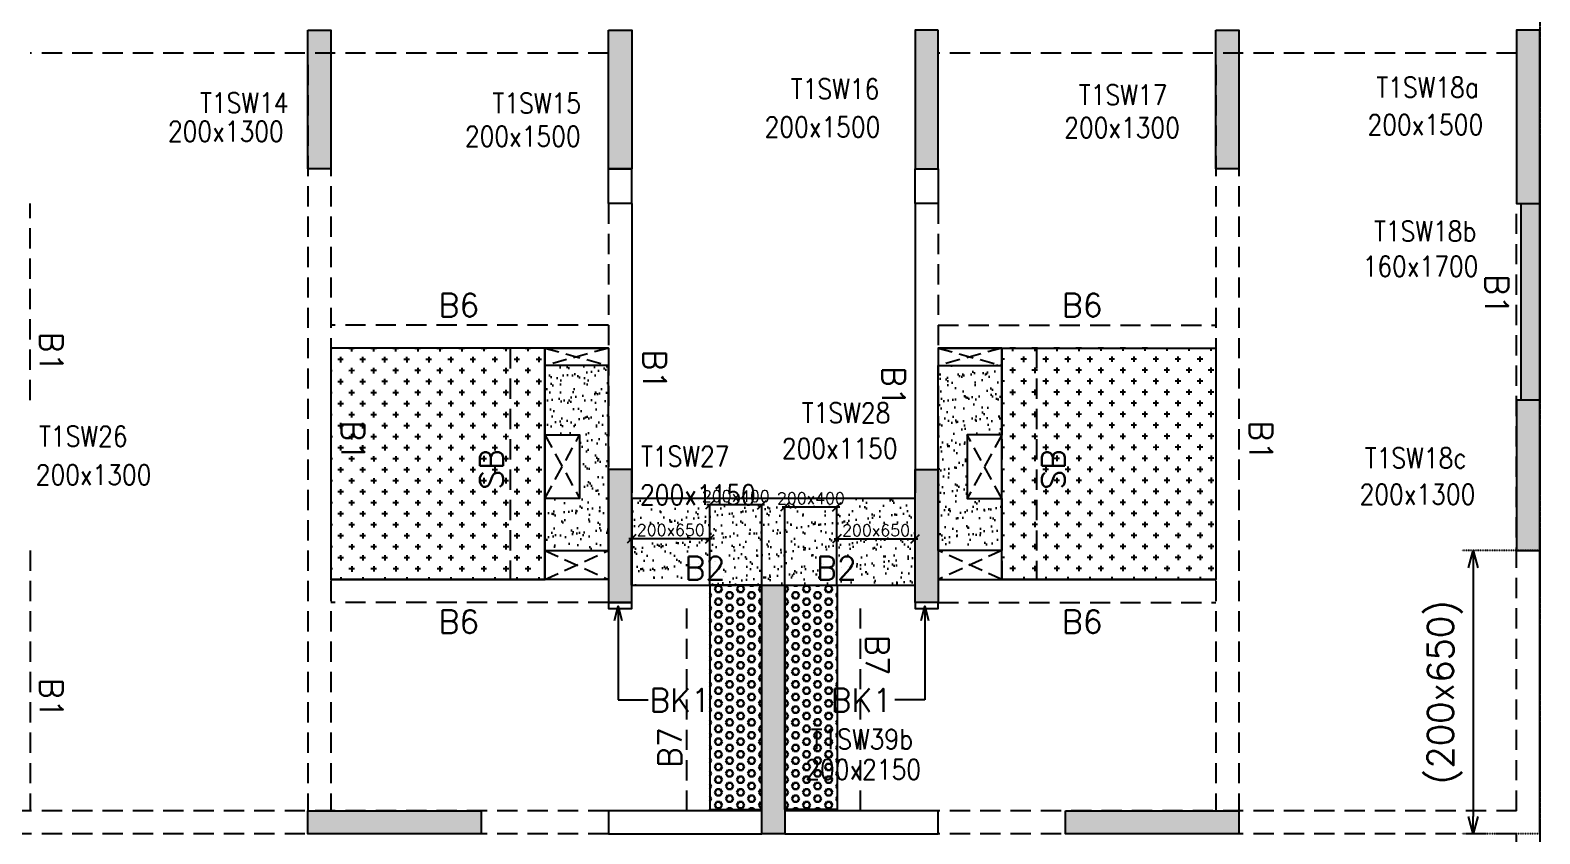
# Model space of a CAD drawing. Header units: millimetres. Extents: x 1078357 to 2594950, y -5122486 to -4636555.
# Drawn here: x 1614958 to 1628009, y -4659446 to -4652496 of the extents above; entities that cross this region are included whole.
import ezdxf

# ---------------------------------------------------------------- set-up
doc = ezdxf.new("R2010")
doc.units = ezdxf.units.MM
doc.header["$PDMODE"] = 35
for name, pattern in [('CONTINOUS', [0]), ('DOT', [0.25, 0, -0.25]), ('HIDDEN', [0.375, 0.25, -0.125]), ('New Retail block$0$CONTINOUS', [0])]:
    doc.linetypes.add(name, pattern=pattern)
doc.layers.get('0').update_dxf_attribs({"lineweight": 0})
doc.layers.get('Defpoints').update_dxf_attribs({"lineweight": 0})
for name, color, linetype, lineweight in [('A-_ANOTDIMA_D-', 6, 'Continuous', 13), ('COL. NO.', 30, 'Continuous', 25), ('COL. SIZE', 7, 'Continuous', 25), ('DIM', 9, 'Continuous', 25), ('HATCH', 8, 'Continuous', 30)]:
    doc.layers.add(name, color=color, linetype=linetype, lineweight=lineweight)
for name, color, linetype in [('B-200x325', 201, 'HIDDEN'), ('DROP SLAB', 8, 'Continuous'), ('EXPANSION JOINT', 10, 'HIDDEN'), ('NON STR. RCC WALL', 6, 'Continuous'), ('S-BEAM', 3, 'HIDDEN'), ('S-BEAM NO.', 6, 'Continuous'), ('S-COLUMN', 1, 'Continuous'), ('S-CUTOUT', 8, 'HIDDEN'), ('S-DIM', 2, 'Continuous'), ('S-SLAB-PROJECTION', 54, 'New Retail block$0$CONTINOUS'), ('SLAB FOLD', 8, 'Continuous')]:
    doc.layers.add(name, color=color, linetype=linetype)
doc.styles.add('Roman', font='romans')
doc.styles.add('ROMANS', font='romans.shx', dxfattribs={"width": 0.85})
doc.dimstyles.new('HARESH', dxfattribs={"dimtxt": 150, "dimasz": 75, "dimexe": 0, "dimexo": 0, "dimgap": 25, "dimtad": 1, "dimdec": 0, "dimdsep": 46, "dimtxsty": 'Roman', "dimblk": 'OBLIQUE', "dimcen": 225, "dimdle": 25, "dimclrd": 2, "dimclre": 2, "dimclrt": 7, "dimadec": 8, "dimazin": 1, "dimtfac": 1, "dimtdec": 0, "dimtmove": 0, "dimatfit": 0, "dimfxl": 1, "dimlwd": -1, "dimlwe": -1, "dimarcsym": 0})
pattern_1 = [(180.03079016, (-1680958.44, 9385210.29), (-95.1987999, -95.3011726), [47.625, -142.875]), (270.03079016, (-1680982.26, 9385234.09), (95.3011726, -95.1987999), [47.625, -142.875])]
pattern_2 = [(180, (1586158.456, -4470491.11), (-7e-15, -54.992613), [31.75, -63.5]), (300, (1586158.456, -4470491.11), (47.625, 27.496307), [31.75, -63.5]), (240, (1586126.706, -4470491.11), (47.625, -27.496307), [31.75, -63.5])]

# ---------------------------------------------------------------- blocks, each defined once
blk = doc.blocks.new('_Oblique')
at = {"color": 0, "linetype": 'ByBlock', "lineweight": -2}
blk.add_line((-0.5, -0.5), (0.5, 0.5), dxfattribs=at)
blk = doc.blocks.new('*D1433')
at = {"layer": 'Defpoints', "color": 0, "ltscale": 700, "transparency": 16777216}
for p in [(1620833, -4656601), (1620833, -4657296, 0), (1621283, -4657296, 0)]:
    blk.add_point(p, dxfattribs=at)
at = {"layer": 'DIM', "color": 2, "ltscale": 700, "transparency": 16777216}
for p, q in [((1621308, -4656601), (1620808, -4656601)), ((1620833, -4657296), (1620833, -4656601)), ((1621283, -4657296), (1621283, -4656601))]:
    blk.add_line(p, q, dxfattribs=at)
at = {"layer": 'DIM', "color": 2, "ltscale": 700, "transparency": 16777216, "xscale": 75, "yscale": 75, "zscale": 75, "rotation": 180}
blk.add_blockref('_Oblique', (1620833, -4656601), dxfattribs=at)
at = {"layer": 'DIM', "color": 2, "ltscale": 700, "transparency": 16777216, "xscale": 75, "yscale": 75, "zscale": 75}
blk.add_blockref('_Oblique', (1621283, -4656601), dxfattribs=at)
at = {"layer": 'DIM', "color": 7, "ltscale": 700, "transparency": 16777216, "insert": (1621058, -4656526), "char_height": 150, "attachment_point": 5, "style": 'Roman'}
blk.add_mtext('{\\H0.666667x;200x400}', dxfattribs=at)
blk = doc.blocks.new('*D1434')
at = {"layer": 'Defpoints', "color": 0, "ltscale": 700, "transparency": 16777216}
for p in [(1620158, -4656894), (1620158, -4657296, 0), (1620833, -4657296, 0)]:
    blk.add_point(p, dxfattribs=at)
at = {"layer": 'DIM', "color": 2, "ltscale": 700, "transparency": 16777216}
for p, q in [((1620858, -4656894), (1620133, -4656894)), ((1620158, -4657296), (1620158, -4656894)), ((1620833, -4657296), (1620833, -4656894))]:
    blk.add_line(p, q, dxfattribs=at)
at = {"layer": 'DIM', "color": 2, "ltscale": 700, "transparency": 16777216, "xscale": 75, "yscale": 75, "zscale": 75, "rotation": 180}
blk.add_blockref('_Oblique', (1620158, -4656894), dxfattribs=at)
at = {"layer": 'DIM', "color": 2, "ltscale": 700, "transparency": 16777216, "xscale": 75, "yscale": 75, "zscale": 75}
blk.add_blockref('_Oblique', (1620833, -4656894), dxfattribs=at)
at = {"layer": 'DIM', "color": 7, "ltscale": 700, "transparency": 16777216, "insert": (1620496, -4656819), "char_height": 150, "attachment_point": 5, "style": 'Roman'}
blk.add_mtext('{\\H0.666667x;200x650}', dxfattribs=at)
blk = doc.blocks.new('*D1435')
at = {"layer": 'Defpoints', "color": 0, "ltscale": 700, "transparency": 16777216}
for p in [(1621933, -4656619), (1621483, -4657296, 0), (1621933, -4657296, 0)]:
    blk.add_point(p, dxfattribs=at)
at = {"layer": 'DIM', "color": 2, "ltscale": 700, "transparency": 16777216}
for p, q in [((1621458, -4656619), (1621958, -4656619)), ((1621483, -4657296), (1621483, -4656619)), ((1621933, -4657296), (1621933, -4656619))]:
    blk.add_line(p, q, dxfattribs=at)
at = {"layer": 'DIM', "color": 2, "ltscale": 700, "transparency": 16777216, "xscale": 75, "yscale": 75, "zscale": 75, "rotation": 180}
blk.add_blockref('_Oblique', (1621483, -4656619), dxfattribs=at)
at = {"layer": 'DIM', "color": 2, "ltscale": 700, "transparency": 16777216, "xscale": 75, "yscale": 75, "zscale": 75}
blk.add_blockref('_Oblique', (1621933, -4656619), dxfattribs=at)
at = {"layer": 'DIM', "color": 7, "ltscale": 700, "transparency": 16777216, "insert": (1621708, -4656544), "char_height": 150, "attachment_point": 5, "style": 'Roman'}
blk.add_mtext('{\\H0.666667x;200x400}', dxfattribs=at)
blk = doc.blocks.new('*D1436')
at = {"layer": 'Defpoints', "color": 0, "ltscale": 700, "transparency": 16777216}
for p in [(1622608, -4656896), (1621933, -4657296, 0), (1622608, -4657296, 0)]:
    blk.add_point(p, dxfattribs=at)
at = {"layer": 'DIM', "color": 2, "ltscale": 700, "transparency": 16777216}
for p, q in [((1621908, -4656896), (1622633, -4656896)), ((1621933, -4657296), (1621933, -4656896)), ((1622608, -4657296), (1622608, -4656896))]:
    blk.add_line(p, q, dxfattribs=at)
at = {"layer": 'DIM', "color": 2, "ltscale": 700, "transparency": 16777216, "xscale": 75, "yscale": 75, "zscale": 75, "rotation": 180}
blk.add_blockref('_Oblique', (1621933, -4656896), dxfattribs=at)
at = {"layer": 'DIM', "color": 2, "ltscale": 700, "transparency": 16777216, "xscale": 75, "yscale": 75, "zscale": 75}
blk.add_blockref('_Oblique', (1622608, -4656896), dxfattribs=at)
at = {"layer": 'DIM', "color": 7, "ltscale": 700, "transparency": 16777216, "insert": (1622271, -4656821), "char_height": 150, "attachment_point": 5, "style": 'Roman'}
blk.add_mtext('{\\H0.666667x;200x650}', dxfattribs=at)
blk = doc.blocks.new('_Open30')
at = {"color": 0, "linetype": 'ByBlock', "lineweight": -2}
for p, q in [((-1, 0.268), (0, 0)), ((0, 0), (-1, -0.268)), ((0, 0), (-1, 0))]:
    blk.add_line(p, q, dxfattribs=at)
blk = doc.blocks.new('*D1593')
at = {"layer": 'Defpoints', "color": 0, "linetype": 'CONTINOUS', "ltscale": 0.5, "transparency": 16777216}
for p in [(1628009, -4656996, 0), (1627434, -4659446), (1628009, -4659446, 0)]:
    blk.add_point(p, dxfattribs=at)
at = {"layer": 'S-DIM', "color": 2, "linetype": 'DOT', "ltscale": 0.5, "transparency": 16777216}
for p, q in [((1628009, -4656996), (1627334, -4656996)), ((1628009, -4659446), (1627334, -4659446))]:
    blk.add_line(p, q, dxfattribs=at)
at = {"layer": 'S-DIM', "color": 2, "linetype": 'CONTINOUS', "ltscale": 0.5, "transparency": 16777216}
blk.add_line((1627434, -4657146), (1627434, -4659296), dxfattribs=at)
at = {"layer": 'S-DIM', "color": 2, "linetype": 'CONTINOUS', "ltscale": 0.5, "transparency": 16777216, "xscale": 150, "yscale": 150, "zscale": 150}
for p, rotation in [((1627434, -4656996), 90), ((1627434, -4659446), 270)]:
    blk.add_blockref('_Open30', p, dxfattribs=dict(at, rotation=rotation))
at = {"layer": 'S-DIM', "color": 7, "linetype": 'CONTINOUS', "ltscale": 0.5, "transparency": 16777216, "insert": (1627188, -4658221), "char_height": 225, "attachment_point": 5, "rotation": 90, "style": 'Roman'}
blk.add_mtext('(200x650)', dxfattribs=at)
blk = doc.blocks.new('G$CD63B60BD')
at = {"layer": 'COL. NO.', "linetype": 'Continuous', "style": 'ROMANS', "width": 0.85}
for s, p in [('T1SW16', (38076, 15305, -320)), ('T1SW17', (40566, 15253, -320)), ('T1SW18a', (43138, 15318, 0)), ('T1SW14', (32968, 15184, -270)), ('T1SW15', (35497, 15181, -320)), ('T1SW18b', (43117, 14074, 0)), ('T1SW28', (38171, 12503, -320)), ('T1SW26', (31577, 12301, -320)), ('T1SW27', (36781, 12127, -320)), ('T1SW18c', (43038, 12113, 0)), ('T1SW39b', (38247, 9681, -320))]:
    blk.add_text(s, height=175, dxfattribs=at).set_placement(p)
at = {"layer": 'COL. SIZE', "linetype": 'Continuous', "style": 'ROMANS', "width": 0.85}
for s, p in [('200x1500', (37849, 14976, -320)), ('200x1300', (40439, 14970, -320)), ('200x1500', (43061, 14995, 0)), ('200x1300', (32691, 14937, -320)), ('200x1500', (35258, 14894, -320)), ('160x1700', (43019, 13770, 0)), ('200x1150', (37998, 12195, -320)), ('200x1300', (31548, 11967, -320)), ('200x1150', (36772, 11794, -320)), ('200x1300', (42993, 11799, 0)), ('200x2150', (38201, 9419, -320))]:
    blk.add_text(s, height=175, dxfattribs=at).set_placement(p)

msp = doc.modelspace()

# ---------------------------------------------------------------- hatches: boundary and pattern name
at = {"layer": 'DROP SLAB'}
h = msp.add_hatch(dxfattribs=at)
h.set_pattern_fill('CROSS', color=8, scale=15, angle=0.03079)
h.set_pattern_definition(pattern_1)
h.paths.add_polyline_path([(1619408.2, -4655246.3), (1617558.3, -4655246.5), (1617558.3, -4657246.4), (1619408.2, -4657246.2)])
h = msp.add_hatch(dxfattribs=at)
h.set_pattern_fill('CROSS', color=8, scale=15, angle=179.96921)
h.set_pattern_definition(pattern_1)
h.paths.add_polyline_path([(1623358.3, -4655246.5), (1625208.3, -4655246.5), (1625208.3, -4657246.3), (1623358.3, -4657246.3)])
at = {"layer": 'HATCH'}
h = msp.add_hatch(dxfattribs=at)
h.set_pattern_fill('AR-SAND', color=8, scale=3, angle=179.97015)
h.set_pattern_definition([(37.47015413, (-4509299.4, 23387131.69), (-4.72361136, 146.8264517), [0, -115.824, 0, -129.54, 0, -123.825]), (7.4701541, (-4509299.4, 23387131.7), (134.9689868, 214.9772528), [0, -62.484, 0, -104.394, 0, -40.005]), (327.47015413, (-4509393.13, 23387131.74), (237.29790347, 0.3075449), [0, -38.1, 0, -137.16, 0, -179.07]), (317.4701541, (-4509393.13, 23387131.74), (229.1017424, 66.759465), [0, -19.05, 0, -89.916, 0, -102.87])])
h.paths.add_polyline_path([(1619957.6, -4655396), (1619407.6, -4655396), (1619407.6, -4655996.1), (1619707.5, -4655996.1), (1619707.5, -4656546), (1619407.6, -4656546), (1619407.6, -4656996), (1619957.5, -4656996)])
h = msp.add_hatch(dxfattribs=at)
h.set_pattern_fill('AR-SAND', color=8, scale=3, angle=179.97015)
h.set_pattern_definition([(37.47015413, (-3412074.69, 18703112.5), (-4.72361136, 146.8264517), [0, -115.824, 0, -129.54, 0, -123.825]), (7.4701541, (-3412074.69, 18703112.5), (134.9689868, 214.9772528), [0, -62.484, 0, -104.394, 0, -40.005]), (327.4701541, (-3412168.42, 18703112.55), (237.2979035, 0.3075449), [0, -38.1, 0, -137.16, 0, -179.07]), (317.4701541, (-3412168.42, 18703112.55), (229.1017424, 66.759465), [0, -19.05, 0, -89.916, 0, -102.87])])
h.paths.add_polyline_path([(1622808.3, -4655396.1), (1623358.3, -4655396.1), (1623358.3, -4655996.2), (1623058.3, -4655996.2), (1623058.3, -4656546.1), (1623358.3, -4656546.1), (1623358.3, -4656996.1), (1622808.3, -4656996.1)])
h = msp.add_hatch(dxfattribs=at)
h.set_pattern_fill('AR-SAND', color=8, scale=3, angle=179.97015)
h.set_pattern_definition([(37.4701541, (-2374799.65, 14019043.23), (-4.72361136, 146.8264517), [0, -115.824, 0, -129.54, 0, -123.825]), (7.4701541, (-2374799.65, 14019043.23), (134.9689868, 214.9772528), [0, -62.484, 0, -104.394, 0, -40.005]), (327.4701541, (-2374893.37, 14019043.27), (237.2979035, 0.3075449), [0, -38.1, 0, -137.16, 0, -179.07]), (317.4701541, (-2374893.37, 14019043.27), (229.1017424, 66.759465), [0, -19.05, 0, -89.916, 0, -102.87])])
h.paths.add_polyline_path([(1622608.6, -4656546.1), (1620158.6, -4656546.1), (1620158.6, -4657296.1), (1622608.6, -4657296.1)])
h = msp.add_hatch(dxfattribs=at)
h.set_pattern_fill('AR-SAND', color=8, scale=3, angle=179.97015)
h.set_pattern_definition([(37.4701541, (-2374799.74, 14019043.23), (-4.72361136, 146.8264517), [0, -115.824, 0, -129.54, 0, -123.825]), (7.4701541, (-2374799.74, 14019043.23), (134.9689868, 214.9772528), [0, -62.484, 0, -104.394, 0, -40.005]), (327.4701541, (-2374893.46, 14019043.27), (237.2979035, 0.3075449), [0, -38.1, 0, -137.16, 0, -179.07]), (317.4701541, (-2374893.46, 14019043.27), (229.1017424, 66.759465), [0, -19.05, 0, -89.916, 0, -102.87])])
h.paths.add_polyline_path([(1622608.5, -4656696.1), (1620158.5, -4656696.1), (1620158.5, -4657296.1), (1622608.5, -4657296.1)])
at = {"layer": 'HATCH', "ltscale": 1000}
h = msp.add_hatch(dxfattribs=at)
h.set_pattern_fill('HEX', color=8, scale=10, angle=180)
h.set_pattern_definition(pattern_2)
h.paths.add_polyline_path([(1621283.5, -4659235.5), (1620833.4, -4659235.5), (1620833.4, -4657296.2), (1621283.5, -4657296.2)])
h = msp.add_hatch(dxfattribs=at)
h.set_pattern_fill('HEX', color=8, scale=10, angle=180)
h.set_pattern_definition(pattern_2)
h.paths.add_polyline_path([(1621483.8, -4659235.5), (1621933.8, -4659235.5), (1621933.8, -4657296.2), (1621483.8, -4657296.2)])
at = {"layer": 'S-COLUMN', "lineweight": 25}
h = msp.add_hatch(color=1, dxfattribs=at)
h.dxf.hatch_style = 1
h.paths.add_polyline_path([(1617358.3, -4653696.2), (1617558.3, -4653696.2), (1617558.3, -4652496.1), (1617358.3, -4652496.1)])
at = {"layer": 'S-COLUMN', "lineweight": 25, "extrusion": (-1.00316e-06, 2.11765e-11, 1)}
h = msp.add_hatch(color=1, dxfattribs=at)
h.dxf.hatch_style = 1
h.paths.add_polyline_path([(1619958.3, -4652496.1), (1620158.3, -4652496.1), (1620158.3, -4653696.1), (1619958.3, -4653696.1)])
at = {"layer": 'S-COLUMN', "lineweight": 25}
h = msp.add_hatch(color=1, dxfattribs=at)
h.dxf.hatch_style = 1
h.paths.add_polyline_path([(1622608.3, -4653696.1), (1622608.3, -4652496.2), (1622808.3, -4652496.2), (1622808.3, -4653696.1)])
h = msp.add_hatch(color=1, dxfattribs=at)
h.dxf.hatch_style = 1
h.paths.add_polyline_path([(1625208.3, -4653696.2), (1625408.3, -4653696.2), (1625408.3, -4652496.2), (1625208.3, -4652496.2)])
h = msp.add_hatch(color=1, dxfattribs=at)
h.dxf.hatch_style = 1
h.paths.add_polyline_path([(1628008.3, -4652496.2), (1627808.3, -4652496.2), (1627808.3, -4653996.1), (1628008.3, -4653996.1)])
at = {"layer": 'S-COLUMN', "lineweight": 25, "extrusion": (1.00316e-06, -2.11765e-11, 1)}
h = msp.add_hatch(color=1, dxfattribs=at)
h.dxf.hatch_style = 1
h.paths.add_polyline_path([(1628008.3, -4655696.2), (1627848.3, -4655696.2), (1627848.3, -4653996.1), (1628008.3, -4653996.1)])
at = {"layer": 'S-COLUMN', "lineweight": 25}
h = msp.add_hatch(color=1, dxfattribs=at)
h.dxf.hatch_style = 1
h.paths.add_polyline_path([(1627808.3, -4656996.1), (1628008.3, -4656996.1), (1628008.3, -4655696.1), (1627808.3, -4655696.1)])
at = {"layer": 'S-COLUMN', "lineweight": 25, "extrusion": (-1.00316e-06, 2.11765e-11, 1)}
h = msp.add_hatch(color=1, dxfattribs=at)
h.dxf.hatch_style = 1
h.paths.add_polyline_path([(1619958.3, -4657446.1), (1620158.3, -4657446.1), (1620158.3, -4656296.2), (1619958.3, -4656296.2)])
at = {"layer": 'S-COLUMN', "lineweight": 25}
h = msp.add_hatch(color=1, dxfattribs=at)
h.dxf.hatch_style = 1
h.paths.add_polyline_path([(1622808.3, -4657446.2), (1622608.3, -4657446.2), (1622608.3, -4656296.1), (1622808.3, -4656296.1)])
h = msp.add_hatch(color=1, dxfattribs=at)
h.dxf.hatch_style = 1
h.paths.add_polyline_path([(1621283.3, -4657296.1), (1621483.3, -4657296.1), (1621483.3, -4659446.1), (1621283.3, -4659446.1)])
h = msp.add_hatch(color=1, dxfattribs=at)
h.dxf.hatch_style = 1
h.paths.add_polyline_path([(1617358.3, -4659246.1), (1618858.3, -4659246.1), (1618858.3, -4659446.1), (1617358.3, -4659446.1)])
h = msp.add_hatch(color=1, dxfattribs=at)
h.dxf.hatch_style = 1
h.paths.add_polyline_path([(1623908.3, -4659246.1), (1625408.3, -4659246.1), (1625408.3, -4659446.1), (1623908.3, -4659446.1)])

# ---------------------------------------------------------------- linework, layer by layer
at = {"layer": 'DROP SLAB', "color": 3, "linetype": 'CONTINOUS', "ltscale": 500, "elevation": 0}
for points in [[(1619408.2, -4655246.3), (1617558.3, -4655246.5), (1617558.3, -4657246.4), (1619408.2, -4657246.2)], [(1619407.8, -4655246.3), (1619957.8, -4655246.3), (1619957.8, -4655396.1), (1619407.8, -4655396.1)], [(1623358.3, -4655246.3), (1622808.3, -4655246.3), (1622808.3, -4655396.1), (1623358.3, -4655396.1)], [(1623358.3, -4655246.5), (1625208.3, -4655246.5), (1625208.3, -4657246.3), (1623358.3, -4657246.3)], [(1619408.2, -4655996), (1619708.2, -4655996), (1619708.2, -4656546), (1619408.2, -4656546)], [(1623358.3, -4655996.1), (1623058.3, -4655996.1), (1623058.3, -4656546.1), (1623358.3, -4656546.1)], [(1619408.3, -4656996.1), (1619958.1, -4656996.1), (1619958.1, -4657246.1), (1619408.3, -4657246.1)], [(1623358.3, -4656996.1), (1622808.5, -4656996.1), (1622808.5, -4657246.1), (1623358.3, -4657246.1)]]:
    msp.add_lwpolyline(points, close=True, dxfattribs=at)
at = {"layer": 'EXPANSION JOINT'}
msp.add_line((1628008.5, -4649756.1, 0), (1628008.5, -4670088.7, 0), dxfattribs=at)
msp.add_line((1628008.5, -4649756.1, 0), (1628008.5, -4670088.7, 0), dxfattribs=at)
at = {"layer": 'NON STR. RCC WALL', "elevation": 0}
for points in [[(1620158.2, -4653696.1), (1620158.2, -4653996.1), (1619958.3, -4653996.1), (1619958.3, -4653696.1)], [(1622808.2, -4653696.1), (1622808.2, -4653996.1), (1622608.3, -4653996.1), (1622608.3, -4653696.1)], [(1621283.3, -4659246.7), (1619958.3, -4659246.4), (1619958.3, -4659445.9), (1621283.3, -4659446.1)], [(1622808.3, -4659246.7), (1621483.3, -4659246.4), (1621483.3, -4659445.9), (1622808.3, -4659446.1)]]:
    msp.add_lwpolyline(points, close=True, dxfattribs=at)
at = {"layer": 'S-BEAM', "linetype": 'HIDDEN', "ltscale": 700}
for p, q in [((1619958.5, -4652696.1, 0), (1614958.5, -4652696.1, 0)), ((1627808.5, -4652696.1, 0), (1622808.5, -4652696.1, 0)), ((1617358.5, -4652796.2, 0), (1617358.5, -4659246, 0)), ((1617558.5, -4652796.2, 0), (1617558.5, -4659246, 0)), ((1625208.5, -4652796.2, 0), (1625208.5, -4659246, 0)), ((1625408.5, -4652796.2, 0), (1625408.5, -4659246, 0)), ((1614958.5, -4655696.1, 0), (1614958.5, -4653996.1, 0)), ((1619958.5, -4653996.1, 0), (1619958.5, -4656496.1, 0)), ((1622808.5, -4653996.1, 0), (1622808.5, -4656496.1, 0)), ((1627808.5, -4659246, 0), (1627808.5, -4653996.1, 0)), ((1619108.3, -4655246.1), (1619108.3, -4657245.9, 0)), ((1623358.2, -4655246.7, 0), (1623358.2, -4657246.5, 0)), ((1623658.2, -4655246.7, 0), (1623658.2, -4657246.5, 0)), ((1614958.5, -4656996.2, 0), (1614958.5, -4659246.1, 0)), ((1619958.5, -4659246, 0), (1609101.9, -4659246, 0)), ((1627808.5, -4659246, 0), (1622808.5, -4659246, 0)), ((1619958.5, -4659446, 0), (1609101.9, -4659446, 0)), ((1627808.5, -4659446, 0), (1622808.5, -4659446, 0))]:
    msp.add_line(p, q, dxfattribs=at)
at = {"layer": 'S-BEAM', "linetype": 'CONTINOUS', "ltscale": 700}
for p, q in [((1620158.5, -4653996.1, 0), (1620158.5, -4656496.1, 0)), ((1622608.5, -4653996.1, 0), (1622608.5, -4656496.1, 0)), ((1628008.5, -4659446, 0), (1628008.5, -4653996.1, 0)), ((1628008.5, -4656496.1, 0), (1628009.2, -4656496.1, 0))]:
    msp.add_line(p, q, dxfattribs=at)
at = {"layer": 'S-BEAM', "ltscale": 700}
for p, q in [((1619958.3, -4655046.5, 0), (1617558.3, -4655046.5, 0)), ((1622808.2, -4655046.4, 0), (1625208.2, -4655046.5, 0)), ((1628008.5, -4656296.1, 0), (1628009.2, -4656296.1, 0)), ((1619958.1, -4657446.3, 0), (1617558.3, -4657446.3, 0)), ((1620633.1, -4657496.2, 0), (1620633.1, -4659246.2, 0)), ((1622133.4, -4657496.2, 0), (1622133.4, -4659246.2, 0)), ((1622808.4, -4657446.2, 0), (1625208.2, -4657446.3, 0))]:
    msp.add_line(p, q, dxfattribs=at)
at = {"layer": 'S-BEAM', "linetype": 'Continuous', "ltscale": 700}
for p, q in [((1619958.3, -4655246.5, 0), (1617558.3, -4655246.5, 0)), ((1622808.2, -4655246.4, 0), (1625208.2, -4655246.5, 0)), ((1619958.1, -4657246.3, 0), (1617558.3, -4657246.3, 0)), ((1622808.4, -4657246.2, 0), (1625208.2, -4657246.3, 0)), ((1620833.1, -4657496.2, 0), (1620833.1, -4659235.6, 0)), ((1621933.4, -4657496.2, 0), (1621933.4, -4659235.6, 0))]:
    msp.add_line(p, q, dxfattribs=at)
at = {"layer": 'S-BEAM', "linetype": 'ByBlock', "ltscale": 700}
msp.add_line((1619408.3, -4655246.1), (1619408.3, -4657245.9, 0), dxfattribs=at)
at = {"layer": 'S-BEAM', "linetype": 'HIDDEN', "ltscale": 500}
msp.add_line((1627808.5, -4661446.2, 0), (1627808.5, -4659446, 0), dxfattribs=at)
at = {"layer": 'S-BEAM', "linetype": 'Continuous', "ltscale": 700, "elevation": 0}
for points in [[(1620158.6, -4657446.2), (1619958.5, -4657446.2), (1619958.5, -4657496.3), (1620158.6, -4657496.3)], [(1622808.6, -4657446.2), (1622608.6, -4657446.2), (1622608.6, -4657496.3), (1622808.6, -4657496.3)]]:
    msp.add_lwpolyline(points, close=True, dxfattribs=at)
at = {"layer": 'S-COLUMN', "color": 1, "lineweight": 25, "elevation": 0}
for points in [[(1617358.3, -4652496.1), (1617558.3, -4652496.1), (1617558.3, -4653696.2), (1617358.3, -4653696.2)], [(1622808.3, -4652496.2), (1622608.3, -4652496.2), (1622608.3, -4653696.1), (1622808.3, -4653696.1)], [(1625208.3, -4652496.2), (1625408.3, -4652496.2), (1625408.3, -4653696.2), (1625208.3, -4653696.2)], [(1628008.3, -4652496.2), (1627808.3, -4652496.2), (1627808.3, -4653996.1), (1628008.3, -4653996.1)], [(1627808.3, -4656996.1), (1628008.3, -4656996.1), (1628008.3, -4655696.1), (1627808.3, -4655696.1)], [(1622808.3, -4657446.2), (1622608.3, -4657446.2), (1622608.3, -4656296.1), (1622808.3, -4656296.1)], [(1621283.3, -4657296.1), (1621483.3, -4657296.1), (1621483.3, -4659446.1), (1621283.3, -4659446.1)], [(1617358.3, -4659246.1), (1618858.3, -4659246.1), (1618858.3, -4659446.1), (1617358.3, -4659446.1)], [(1623908.3, -4659246.1), (1625408.3, -4659246.1), (1625408.3, -4659446.1), (1623908.3, -4659446.1)]]:
    msp.add_lwpolyline(points, close=True, dxfattribs=at)
at = {"layer": 'S-COLUMN', "color": 1, "lineweight": 25, "extrusion": (-1.00316e-06, 2.11765e-11, 1), "elevation": -1.6}
for points in [[(1619958.3, -4652496.1), (1620158.3, -4652496.1), (1620158.3, -4653696.1), (1619958.3, -4653696.1)], [(1619958.3, -4657446.1), (1620158.3, -4657446.1), (1620158.3, -4656296.2), (1619958.3, -4656296.2)]]:
    msp.add_lwpolyline(points, close=True, dxfattribs=at)
at = {"layer": 'S-COLUMN', "color": 1, "lineweight": 25, "extrusion": (1.00316e-06, -2.11765e-11, 1), "elevation": 1.6}
msp.add_lwpolyline([(1628008.3, -4655696.2), (1627848.3, -4655696.2), (1627848.3, -4653996.1), (1628008.3, -4653996.1)], close=True, dxfattribs=at)
at = {"layer": 'S-CUTOUT', "ltscale": 500}
for p, q in [((1619957.8, -4655246.1, 0), (1619407.8, -4655396.1, 0)), ((1619408.7, -4655246.3, 0), (1619957.8, -4655396.1, 0)), ((1622808.3, -4655246.1), (1623358.3, -4655396.1, 0)), ((1623357.5, -4655246.3, 0), (1622808.3, -4655396.1, 0)), ((1619408.1, -4655996, 0), (1619708.2, -4656546, 0)), ((1619408.1, -4656546, 0), (1619708.2, -4655996, 0)), ((1623358.3, -4655996.1), (1623058.3, -4656546.1)), ((1623358.3, -4656546.1), (1623058.3, -4655996.1)), ((1619408.3, -4656996.1), (1619958.1, -4657246.1, 0)), ((1619408.3, -4657246.1, 0), (1619958.3, -4656996.1)), ((1623358.3, -4657246.1, 0), (1622808.3, -4656996.1)), ((1623358.3, -4656996.1), (1622808.5, -4657246.1, 0))]:
    msp.add_line(p, q, dxfattribs=at)
at = {"layer": 'S-SLAB-PROJECTION', "elevation": 0}
msp.add_lwpolyline([(1622608.6, -4656546.1), (1620158.6, -4656546.1), (1620158.6, -4657296.1), (1622608.6, -4657296.1)], close=True, dxfattribs=at)
at = {"layer": 'SLAB FOLD', "color": 8, "ltscale": 1000, "elevation": 0}
for points in [[(1619957.6, -4655396), (1619407.6, -4655396), (1619407.6, -4655996.1), (1619707.5, -4655996.1), (1619707.5, -4656546), (1619407.6, -4656546), (1619407.6, -4656996), (1619957.5, -4656996), (1619957.6, -4655396)], [(1622808.3, -4655396.1), (1623358.3, -4655396.1), (1623358.3, -4655996.2), (1623058.3, -4655996.2), (1623058.3, -4656546.1), (1623358.3, -4656546.1), (1623358.3, -4656996.1), (1622808.3, -4656996.1), (1622808.3, -4655396.1)]]:
    msp.add_lwpolyline(points, dxfattribs=at)
for points in [[(1620833.3, -4659235.5), (1621283.3, -4659235.5), (1621283.3, -4657296.2), (1620833.3, -4657296.2)], [(1621933.6, -4659235.5), (1621483.5, -4659235.5), (1621483.5, -4657296.2), (1621933.6, -4657296.2)]]:
    msp.add_lwpolyline(points, close=True, dxfattribs=at)

# ---------------------------------------------------------------- block references
at = {"layer": 'A-_ANOTDIMA_D-', "color": 2, "ltscale": 700}
msp.add_blockref('G$CD63B60BD', (1583458.3, -4668396.1, 0), dxfattribs=at)

# ---------------------------------------------------------------- texts
at = {"layer": 'B-200x325', "linetype": 'Continuous', "ltscale": 700, "style": 'ROMANS'}
for rotation, p in [(0.00055, (1618488.8, -4654974.4, -2.7)), (359.99866, (1623877.8, -4654974.3, -2.7)), (0.00055, (1618488.7, -4657711.5, -2.7)), (359.99866, (1623877.8, -4657711.5, -2.7))]:
    msp.add_text('B6', height=200, rotation=rotation, dxfattribs=at).set_placement(p)
at = {"layer": 'S-BEAM NO.', "linetype": 'HIDDEN', "ltscale": 500, "style": 'ROMANS'}
for p in [(1627537.5, -4654607.9, -2.7), (1615041.7, -4655103.8, -2.7), (1620257.1, -4655258.3, -2.7), (1622322.5, -4655401.1, -2.7), (1617649, -4655871.1, -2.7), (1625499, -4655871.1, -2.7), (1615041.7, -4658098, -2.7)]:
    msp.add_text('B1', height=200, rotation=269.99906, dxfattribs=at).set_placement(p)
at = {"layer": 'S-BEAM NO.', "linetype": 'Continuous', "ltscale": 700, "style": 'ROMANS'}
for s, rotation, p in [('SB', 90.00094, (1619046.9, -4656470.8, -2.7)), ('SB', 90.00094, (1623902.9, -4656470.8, -2.7)), ('B7', 269.99866, (1622182.2, -4657726.2, -2.7)), ('BK1', 359.99906, (1620311.6, -4658390.1, -2.7)), ('BK1', 0.00094, (1621879.7, -4658390.1, -2.7)), ('B7', 90.00094, (1620587.9, -4658875.8, -2.7))]:
    msp.add_text(s, height=200, rotation=rotation, dxfattribs=at).set_placement(p)
at = {"layer": 'S-BEAM NO.', "linetype": 'Continuous', "ltscale": 500, "style": 'ROMANS'}
for p in [(1620616.4, -4657249, -2.7), (1621753.1, -4657249, -2.7)]:
    msp.add_text('B2', height=200, dxfattribs=at).set_placement(p)

# ---------------------------------------------------------------- dimensions: what is measured, and where the dimension line sits
at = {"layer": 'DIM', "ltscale": 700}
for base, p1, p2, picture, middle in [((1620833, -4656600.6, 0), (1621283.1, -4657295.6, 0), (1620833, -4657295.6, 0), '*D1433', (1621058, -4656600.6, 0)), ((1621933.2, -4656618.8, 0), (1621483.1, -4657295.6, 0), (1621933.2, -4657295.6, 0), '*D1435', (1621708.2, -4656618.8, 0))]:
    dim = msp.add_linear_dim(base=base, p1=p1, p2=p2, text='{\\H0.666667x;200x400}', dimstyle='HARESH', override={"dimtxsty": 'Roman'}, dxfattribs=at)
    dim.commit()
    dim.dimension.update_dxf_attribs({"geometry": picture, "text_midpoint": middle, "dimtype": 160})
for base, p1, p2, picture, middle in [((1620158.3, -4656893.5, 0), (1620833, -4657295.6, 0), (1620158.3, -4657295.6, 0), '*D1434', (1620495.6, -4656818.5, 0)), ((1622608.1, -4656895.5, 0), (1621933.2, -4657295.6, 0), (1622608.1, -4657295.6, 0), '*D1436', (1622270.7, -4656820.5, 0))]:
    dim = msp.add_linear_dim(base=base, p1=p1, p2=p2, text='{\\H0.666667x;200x650}', dimstyle='HARESH', override={"dimtxsty": 'Roman', "dimtmove": 1}, dxfattribs=at)
    dim.commit()
    dim.dimension.update_dxf_attribs({"geometry": picture, "text_midpoint": middle})
at = {"layer": 'S-DIM', "linetype": 'CONTINOUS', "ltscale": 0.5}
dim = msp.add_linear_dim(base=(1627434.5, -4659446, 0), p1=(1628008.5, -4656996.1, 0), p2=(1628008.5, -4659446, 0), angle=90, text='(200x650)', dimstyle='HARESH', override={"dimtxt": 225, "dimasz": 150, "dimexe": 100, "dimgap": 75, "dimtxsty": 'Roman', "dimblk1": 'Open30', "dimblk2": 'Open30', "dimsah": 1, "dimdle": 1, "dimfxl": 500, "dimarcsym": 1}, dxfattribs=at)
dim.commit()
dim.dimension.update_dxf_attribs({"geometry": '*D1593', "text_midpoint": (1627188.1, -4658221.1, 0)})

# ---------------------------------------------------------------- leaders
at = {"layer": 'S-BEAM NO.', "linetype": 'Continuous', "ltscale": 700}
for points in [[(1620042.1, -4657476.5, 0), (1620042.1, -4658287.9, 0), (1620300.9, -4658287.9, 0)], [(1622692.1, -4657476.5, 0), (1622692.1, -4658287.9, 0), (1622433.3, -4658287.9, 0)]]:
    msp.add_leader(points, dimstyle='HARESH', override={"dimasz": 125, "dimgap": 25, "dimtad": 0, "dimldrblk": 'Open30'}, dxfattribs=at)

doc.saveas('drawing.dxf')
